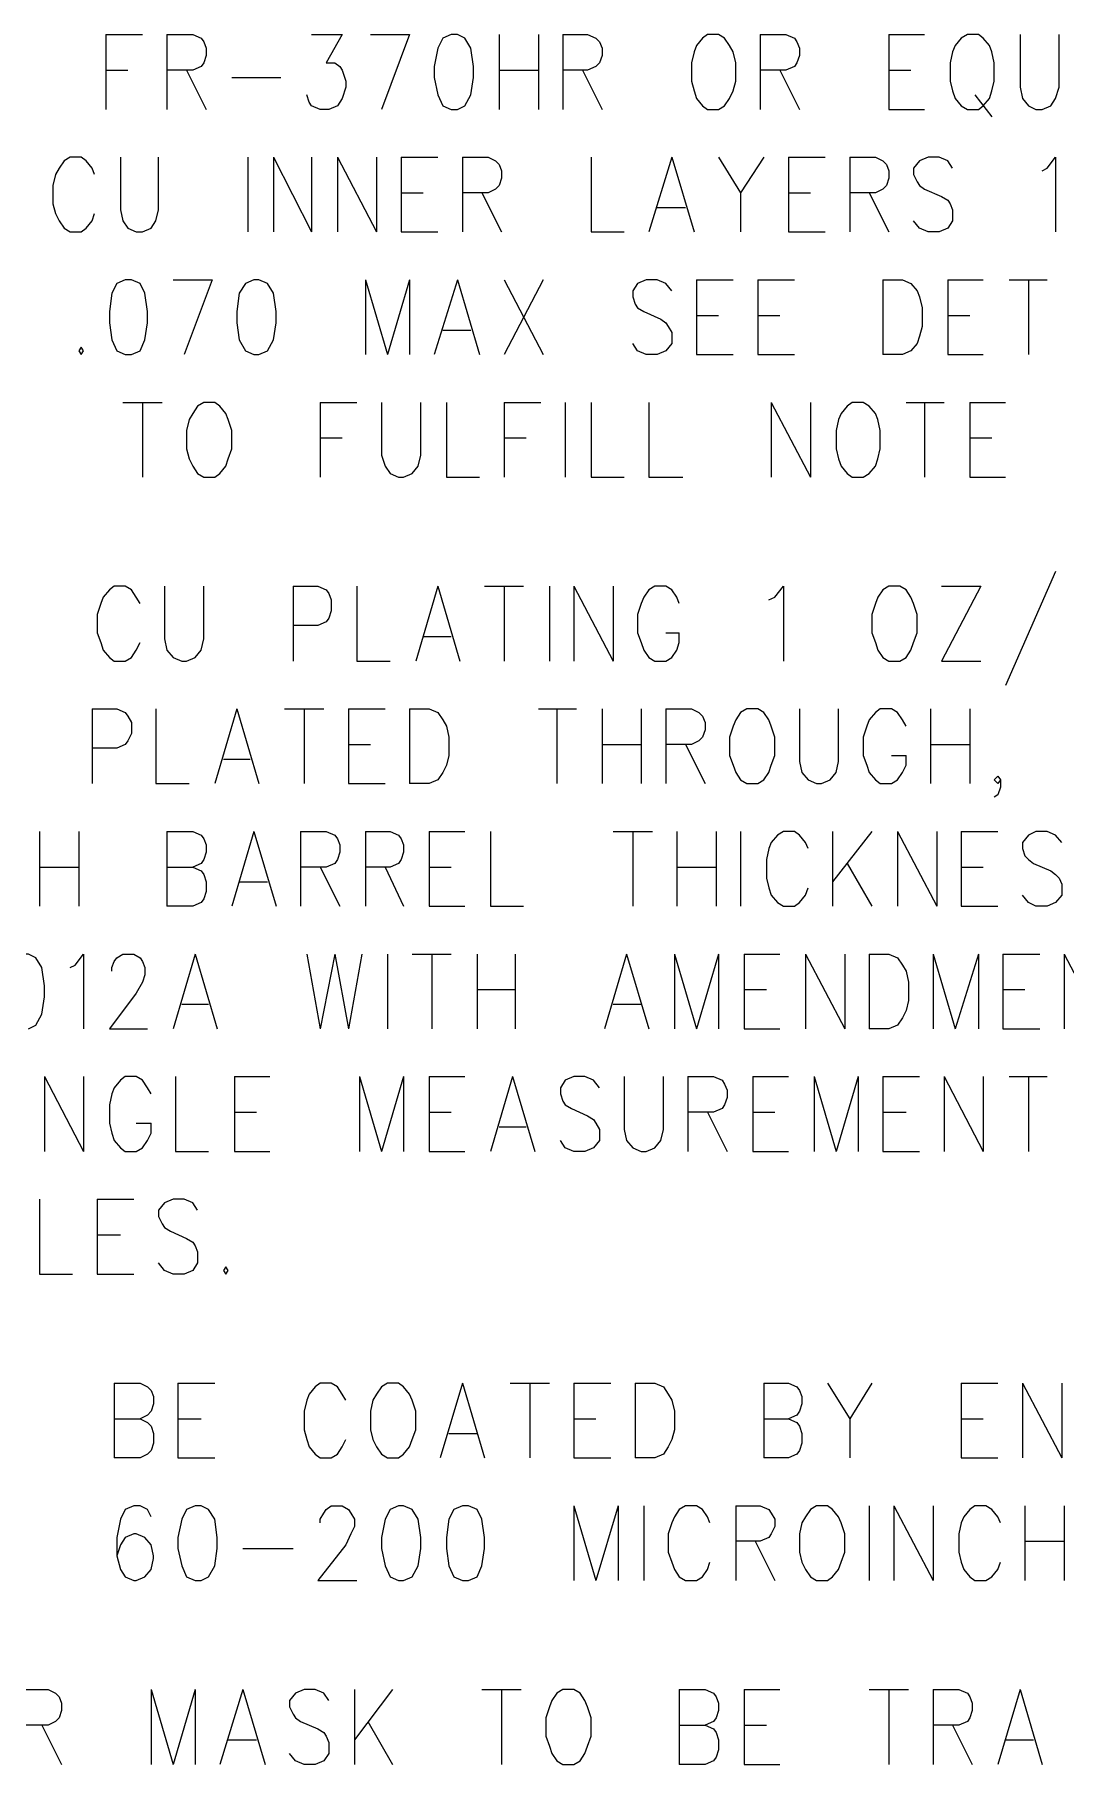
# Model space of a CAD drawing. Extents: x 11.9 to 28.1, y 10.8 to 21.2.
# Drawn here: x 25.32 to 26.161, y 18.189 to 19.6 of the extents above; entities that cross this region are included whole.
import ezdxf

# ---------------------------------------------------------------- set-up
doc = ezdxf.new("R2010")
doc.units = 0
doc.header["$MEASUREMENT"] = 0
doc.layers.add('LAYNR1', color=2, linetype='Continuous')

msp = doc.modelspace()

# ---------------------------------------------------------------- linework, layer by layer
at = {"layer": 'LAYNR1', "color": 7}
for points in [[(25.378, 19.6), (25.378, 19.539)], [(25.378, 19.6), (25.408, 19.6)], [(25.428, 19.6), (25.428, 19.539)], [(25.428, 19.6), (25.449, 19.6), (25.456, 19.597), (25.458, 19.594), (25.46, 19.589), (25.46, 19.583), (25.458, 19.577), (25.456, 19.574), (25.449, 19.571), (25.428, 19.571)], [(25.546, 19.6), (25.571, 19.6), (25.558, 19.577), (25.565, 19.577), (25.569, 19.574), (25.571, 19.571), (25.574, 19.562)], [(25.594, 19.6), (25.626, 19.6)], [(25.626, 19.6), (25.603, 19.539)], [(25.66, 19.6), (25.653, 19.597), (25.649, 19.589), (25.646, 19.574), (25.646, 19.565), (25.649, 19.551), (25.653, 19.542), (25.66, 19.539)], [(25.665, 19.539), (25.671, 19.542), (25.676, 19.551), (25.678, 19.565), (25.678, 19.574), (25.676, 19.589), (25.671, 19.597), (25.665, 19.6), (25.66, 19.6)], [(25.699, 19.6), (25.699, 19.539)], [(25.731, 19.6), (25.731, 19.539)], [(25.751, 19.6), (25.751, 19.539)], [(25.751, 19.6), (25.771, 19.6), (25.778, 19.597), (25.781, 19.594), (25.783, 19.589), (25.783, 19.583), (25.781, 19.577), (25.778, 19.574), (25.771, 19.571), (25.751, 19.571)], [(25.869, 19.6), (25.865, 19.597), (25.86, 19.591), (25.858, 19.586)], [(25.89, 19.586), (25.887, 19.591), (25.883, 19.597), (25.878, 19.6), (25.869, 19.6)], [(25.912, 19.6), (25.912, 19.539)], [(25.912, 19.6), (25.933, 19.6), (25.94, 19.597), (25.942, 19.594), (25.944, 19.589), (25.944, 19.583), (25.942, 19.577), (25.94, 19.574), (25.933, 19.571), (25.912, 19.571)], [(26.017, 19.6), (26.017, 19.539)], [(26.017, 19.6), (26.046, 19.6)], [(26.081, 19.6), (26.076, 19.597), (26.071, 19.591), (26.069, 19.586)], [(26.101, 19.586), (26.099, 19.591), (26.094, 19.597), (26.09, 19.6), (26.081, 19.6)], [(26.124, 19.6), (26.124, 19.557), (26.126, 19.548), (26.131, 19.542), (26.137, 19.539)], [(26.142, 19.539), (26.149, 19.542), (26.153, 19.548), (26.156, 19.557), (26.156, 19.6)], [(25.858, 19.586), (25.856, 19.577), (25.856, 19.562)], [(25.892, 19.562), (25.892, 19.577), (25.89, 19.586)], [(26.069, 19.586), (26.067, 19.577), (26.067, 19.562)], [(26.103, 19.562), (26.103, 19.577), (26.101, 19.586)], [(25.378, 19.571), (25.396, 19.571)], [(25.444, 19.571), (25.46, 19.539)], [(25.699, 19.571), (25.731, 19.571)], [(25.767, 19.571), (25.783, 19.539)], [(25.928, 19.571), (25.944, 19.539)], [(26.017, 19.571), (26.035, 19.571)], [(25.481, 19.565), (25.521, 19.565)], [(25.574, 19.562), (25.574, 19.557), (25.571, 19.548), (25.567, 19.542), (25.56, 19.539)], [(25.856, 19.562), (25.858, 19.554), (25.86, 19.548), (25.865, 19.542), (25.869, 19.539)], [(25.878, 19.539), (25.883, 19.542), (25.887, 19.548), (25.89, 19.554), (25.892, 19.562)], [(26.067, 19.562), (26.069, 19.554), (26.071, 19.548), (26.076, 19.542), (26.081, 19.539)], [(26.09, 19.539), (26.094, 19.542), (26.099, 19.548), (26.101, 19.554), (26.103, 19.562)], [(25.553, 19.539), (25.546, 19.542), (25.544, 19.545), (25.542, 19.551)], [(26.087, 19.551), (26.101, 19.533)], [(25.56, 19.539), (25.553, 19.539)], [(25.66, 19.539), (25.665, 19.539)], [(25.869, 19.539), (25.878, 19.539)], [(26.017, 19.539), (26.046, 19.539)], [(26.081, 19.539), (26.09, 19.539)], [(26.137, 19.539), (26.142, 19.539)], [(25.337, 19.486), (25.335, 19.477), (25.335, 19.462)], [(25.369, 19.486), (25.367, 19.491), (25.362, 19.497), (25.358, 19.5), (25.349, 19.5), (25.344, 19.497), (25.34, 19.491), (25.337, 19.486)], [(25.39, 19.5), (25.39, 19.457), (25.392, 19.448), (25.396, 19.442), (25.403, 19.439)], [(25.408, 19.439), (25.415, 19.442), (25.419, 19.448), (25.421, 19.457), (25.421, 19.5)], [(25.494, 19.5), (25.494, 19.439)], [(25.515, 19.5), (25.515, 19.439)], [(25.515, 19.5), (25.546, 19.439)], [(25.546, 19.5), (25.546, 19.439)], [(25.567, 19.5), (25.567, 19.439)], [(25.567, 19.5), (25.599, 19.439)], [(25.599, 19.5), (25.599, 19.439)], [(25.619, 19.5), (25.619, 19.439)], [(25.619, 19.5), (25.649, 19.5)], [(25.669, 19.5), (25.669, 19.439)], [(25.669, 19.5), (25.69, 19.5), (25.696, 19.497), (25.699, 19.494), (25.701, 19.489), (25.701, 19.483), (25.699, 19.477), (25.696, 19.474), (25.69, 19.471), (25.669, 19.471)], [(25.774, 19.5), (25.774, 19.439)], [(25.84, 19.5), (25.821, 19.439)], [(25.84, 19.5), (25.858, 19.439)], [(25.878, 19.5), (25.896, 19.471), (25.896, 19.439)], [(25.915, 19.5), (25.896, 19.471)], [(25.935, 19.5), (25.935, 19.439)], [(25.935, 19.5), (25.965, 19.5)], [(25.985, 19.5), (25.985, 19.439)], [(25.985, 19.5), (26.006, 19.5), (26.012, 19.497), (26.015, 19.494), (26.017, 19.489), (26.017, 19.483), (26.015, 19.477), (26.012, 19.474), (26.006, 19.471), (25.985, 19.471)], [(26.069, 19.491), (26.065, 19.497), (26.058, 19.5), (26.049, 19.5), (26.042, 19.497), (26.037, 19.491), (26.037, 19.486)], [(26.037, 19.486), (26.04, 19.48), (26.042, 19.477), (26.046, 19.474), (26.06, 19.468), (26.065, 19.465), (26.067, 19.462)], [(26.142, 19.489), (26.146, 19.491), (26.153, 19.5), (26.153, 19.439)], [(25.335, 19.462), (25.337, 19.454), (25.34, 19.448), (25.344, 19.442), (25.349, 19.439)], [(25.619, 19.471), (25.637, 19.471)], [(25.685, 19.471), (25.701, 19.439)], [(25.828, 19.459), (25.851, 19.459)], [(25.935, 19.471), (25.953, 19.471)], [(26.001, 19.471), (26.017, 19.439)], [(26.067, 19.462), (26.069, 19.457), (26.069, 19.448), (26.065, 19.442), (26.058, 19.439)], [(25.358, 19.439), (25.362, 19.442), (25.367, 19.448), (25.369, 19.454)], [(26.049, 19.439), (26.042, 19.442), (26.037, 19.448)], [(25.349, 19.439), (25.358, 19.439)], [(25.403, 19.439), (25.408, 19.439)], [(25.619, 19.439), (25.649, 19.439)], [(25.774, 19.439), (25.801, 19.439)], [(25.935, 19.439), (25.965, 19.439)], [(26.058, 19.439), (26.049, 19.439)], [(25.394, 19.4), (25.387, 19.397), (25.383, 19.389), (25.381, 19.374), (25.381, 19.365), (25.383, 19.351), (25.387, 19.342), (25.394, 19.339)], [(25.399, 19.339), (25.406, 19.342), (25.41, 19.351), (25.412, 19.365), (25.412, 19.374), (25.41, 19.389), (25.406, 19.397), (25.399, 19.4), (25.394, 19.4)], [(25.433, 19.4), (25.465, 19.4)], [(25.465, 19.4), (25.442, 19.339)], [(25.499, 19.4), (25.492, 19.397), (25.487, 19.389), (25.485, 19.374), (25.485, 19.365), (25.487, 19.351), (25.492, 19.342), (25.499, 19.339)], [(25.503, 19.339), (25.51, 19.342), (25.515, 19.351), (25.517, 19.365), (25.517, 19.374), (25.515, 19.389), (25.51, 19.397), (25.503, 19.4), (25.499, 19.4)], [(25.59, 19.4), (25.59, 19.339)], [(25.59, 19.4), (25.608, 19.339)], [(25.626, 19.4), (25.608, 19.339)], [(25.626, 19.4), (25.626, 19.339)], [(25.665, 19.4), (25.646, 19.339)], [(25.665, 19.4), (25.683, 19.339)], [(25.703, 19.4), (25.735, 19.339)], [(25.735, 19.4), (25.703, 19.339)], [(25.84, 19.391), (25.835, 19.397), (25.828, 19.4), (25.819, 19.4), (25.812, 19.397), (25.808, 19.391), (25.808, 19.386)], [(25.86, 19.4), (25.86, 19.339)], [(25.86, 19.4), (25.89, 19.4)], [(25.91, 19.4), (25.91, 19.339)], [(25.91, 19.4), (25.94, 19.4)], [(26.012, 19.4), (26.012, 19.339)], [(26.012, 19.4), (26.028, 19.4), (26.035, 19.397), (26.04, 19.391), (26.042, 19.386)], [(26.065, 19.4), (26.065, 19.339)], [(26.065, 19.4), (26.094, 19.4)], [(26.115, 19.4), (26.146, 19.4)], [(26.131, 19.4), (26.131, 19.339)], [(25.808, 19.386), (25.81, 19.38), (25.812, 19.377), (25.817, 19.374), (25.831, 19.368), (25.835, 19.365), (25.837, 19.362)], [(26.042, 19.386), (26.044, 19.377), (26.044, 19.362)], [(25.653, 19.359), (25.676, 19.359)], [(25.837, 19.362), (25.84, 19.357), (25.84, 19.348), (25.835, 19.342), (25.828, 19.339)], [(25.86, 19.371), (25.878, 19.371)], [(25.91, 19.371), (25.928, 19.371)], [(26.044, 19.362), (26.042, 19.354), (26.04, 19.348), (26.035, 19.342), (26.028, 19.339)], [(26.065, 19.371), (26.083, 19.371)], [(25.358, 19.345), (25.356, 19.342), (25.358, 19.339)], [(25.358, 19.339), (25.36, 19.342), (25.358, 19.345)], [(25.819, 19.339), (25.812, 19.342), (25.808, 19.348)], [(25.394, 19.339), (25.399, 19.339)], [(25.499, 19.339), (25.503, 19.339)], [(25.828, 19.339), (25.819, 19.339)], [(25.86, 19.339), (25.89, 19.339)], [(25.91, 19.339), (25.94, 19.339)], [(26.028, 19.339), (26.012, 19.339)], [(26.065, 19.339), (26.094, 19.339)], [(25.392, 19.3), (25.424, 19.3)], [(25.408, 19.3), (25.408, 19.239)], [(25.458, 19.3), (25.453, 19.297), (25.449, 19.291), (25.446, 19.286)], [(25.478, 19.286), (25.476, 19.291), (25.471, 19.297), (25.467, 19.3), (25.458, 19.3)], [(25.553, 19.3), (25.553, 19.239)], [(25.553, 19.3), (25.583, 19.3)], [(25.603, 19.3), (25.603, 19.257), (25.606, 19.248), (25.61, 19.242), (25.617, 19.239)], [(25.621, 19.239), (25.628, 19.242), (25.633, 19.248), (25.635, 19.257), (25.635, 19.3)], [(25.656, 19.3), (25.656, 19.239)], [(25.703, 19.3), (25.703, 19.239)], [(25.703, 19.3), (25.733, 19.3)], [(25.753, 19.3), (25.753, 19.239)], [(25.774, 19.3), (25.774, 19.239)], [(25.821, 19.3), (25.821, 19.239)], [(25.921, 19.3), (25.921, 19.239)], [(25.921, 19.3), (25.953, 19.239)], [(25.953, 19.3), (25.953, 19.239)], [(25.987, 19.3), (25.983, 19.297), (25.978, 19.291), (25.976, 19.286)], [(26.008, 19.286), (26.006, 19.291), (26.001, 19.297), (25.996, 19.3), (25.987, 19.3)], [(26.031, 19.3), (26.062, 19.3)], [(26.046, 19.3), (26.046, 19.239)], [(26.083, 19.3), (26.083, 19.239)], [(26.083, 19.3), (26.112, 19.3)], [(25.446, 19.286), (25.444, 19.277), (25.444, 19.262)], [(25.481, 19.262), (25.481, 19.277), (25.478, 19.286)], [(25.976, 19.286), (25.974, 19.277), (25.974, 19.262)], [(26.01, 19.262), (26.01, 19.277), (26.008, 19.286)], [(25.444, 19.262), (25.446, 19.254), (25.449, 19.248), (25.453, 19.242), (25.458, 19.239)], [(25.467, 19.239), (25.471, 19.242), (25.476, 19.248), (25.478, 19.254), (25.481, 19.262)], [(25.553, 19.271), (25.571, 19.271)], [(25.703, 19.271), (25.721, 19.271)], [(25.974, 19.262), (25.976, 19.254), (25.978, 19.248), (25.983, 19.242), (25.987, 19.239)], [(25.996, 19.239), (26.001, 19.242), (26.006, 19.248), (26.008, 19.254), (26.01, 19.262)], [(26.083, 19.271), (26.101, 19.271)], [(25.458, 19.239), (25.467, 19.239)], [(25.617, 19.239), (25.621, 19.239)], [(25.656, 19.239), (25.683, 19.239)], [(25.774, 19.239), (25.801, 19.239)], [(25.821, 19.239), (25.849, 19.239)], [(25.987, 19.239), (25.996, 19.239)], [(26.083, 19.239), (26.112, 19.239)], [(26.153, 19.162), (26.112, 19.069)], [(25.406, 19.136), (25.403, 19.141), (25.399, 19.147), (25.394, 19.15), (25.385, 19.15), (25.381, 19.147), (25.376, 19.141), (25.374, 19.136)], [(25.426, 19.15), (25.426, 19.107), (25.428, 19.098), (25.433, 19.092), (25.44, 19.089)], [(25.444, 19.089), (25.451, 19.092), (25.456, 19.098), (25.458, 19.107), (25.458, 19.15)], [(25.531, 19.15), (25.531, 19.089)], [(25.531, 19.15), (25.551, 19.15), (25.558, 19.147), (25.56, 19.144), (25.562, 19.139), (25.562, 19.13), (25.56, 19.124), (25.558, 19.121), (25.551, 19.118), (25.531, 19.118)], [(25.583, 19.15), (25.583, 19.089)], [(25.649, 19.15), (25.631, 19.089)], [(25.649, 19.15), (25.667, 19.089)], [(25.687, 19.15), (25.719, 19.15)], [(25.703, 19.15), (25.703, 19.089)], [(25.74, 19.15), (25.74, 19.089)], [(25.76, 19.15), (25.76, 19.089)], [(25.76, 19.15), (25.792, 19.089)], [(25.792, 19.15), (25.792, 19.089)], [(25.846, 19.136), (25.844, 19.141), (25.84, 19.147), (25.835, 19.15), (25.826, 19.15), (25.821, 19.147), (25.817, 19.141), (25.815, 19.136)], [(25.919, 19.139), (25.924, 19.141), (25.931, 19.15), (25.931, 19.089)], [(26.017, 19.15), (26.012, 19.147), (26.008, 19.141), (26.006, 19.136)], [(26.037, 19.136), (26.035, 19.141), (26.031, 19.147), (26.026, 19.15), (26.017, 19.15)], [(26.092, 19.15), (26.06, 19.089)], [(26.06, 19.15), (26.092, 19.15)], [(25.374, 19.136), (25.371, 19.127), (25.371, 19.112)], [(25.815, 19.136), (25.812, 19.127), (25.812, 19.112)], [(26.006, 19.136), (26.003, 19.127), (26.003, 19.112)], [(26.04, 19.112), (26.04, 19.127), (26.037, 19.136)], [(25.371, 19.112), (25.374, 19.104), (25.376, 19.098), (25.381, 19.092), (25.385, 19.089)], [(25.637, 19.109), (25.66, 19.109)], [(25.812, 19.112), (25.815, 19.104), (25.817, 19.098), (25.821, 19.092), (25.826, 19.089)], [(25.835, 19.089), (25.84, 19.092), (25.844, 19.098), (25.846, 19.104), (25.846, 19.112)], [(25.835, 19.112), (25.846, 19.112)], [(26.003, 19.112), (26.006, 19.104), (26.008, 19.098), (26.012, 19.092), (26.017, 19.089)], [(26.026, 19.089), (26.031, 19.092), (26.035, 19.098), (26.037, 19.104), (26.04, 19.112)], [(25.394, 19.089), (25.399, 19.092), (25.403, 19.098), (25.406, 19.104)], [(25.385, 19.089), (25.394, 19.089)], [(25.44, 19.089), (25.444, 19.089)], [(25.583, 19.089), (25.61, 19.089)], [(25.826, 19.089), (25.835, 19.089)], [(26.017, 19.089), (26.026, 19.089)], [(26.06, 19.089), (26.092, 19.089)], [(25.367, 19.05), (25.367, 18.989)], [(25.367, 19.05), (25.387, 19.05), (25.394, 19.047), (25.396, 19.044), (25.399, 19.039), (25.399, 19.03), (25.396, 19.024), (25.394, 19.021), (25.387, 19.018), (25.367, 19.018)], [(25.419, 19.05), (25.419, 18.989)], [(25.485, 19.05), (25.467, 18.989)], [(25.485, 19.05), (25.503, 18.989)], [(25.524, 19.05), (25.556, 19.05)], [(25.54, 19.05), (25.54, 18.989)], [(25.576, 19.05), (25.576, 18.989)], [(25.576, 19.05), (25.606, 19.05)], [(25.626, 19.05), (25.626, 18.989)], [(25.626, 19.05), (25.642, 19.05), (25.649, 19.047), (25.653, 19.041), (25.656, 19.036)], [(25.731, 19.05), (25.762, 19.05)], [(25.746, 19.05), (25.746, 18.989)], [(25.783, 19.05), (25.783, 18.989)], [(25.815, 19.05), (25.815, 18.989)], [(25.835, 19.05), (25.835, 18.989)], [(25.835, 19.05), (25.856, 19.05), (25.862, 19.047), (25.865, 19.044), (25.867, 19.039), (25.867, 19.033), (25.865, 19.027), (25.862, 19.024), (25.856, 19.021), (25.835, 19.021)], [(25.901, 19.05), (25.896, 19.047), (25.892, 19.041), (25.89, 19.036)], [(25.921, 19.036), (25.919, 19.041), (25.915, 19.047), (25.91, 19.05), (25.901, 19.05)], [(25.944, 19.05), (25.944, 19.007), (25.946, 18.998), (25.951, 18.992), (25.958, 18.989)], [(25.962, 18.989), (25.969, 18.992), (25.974, 18.998), (25.976, 19.007), (25.976, 19.05)], [(26.031, 19.036), (26.028, 19.041), (26.024, 19.047), (26.019, 19.05), (26.01, 19.05), (26.006, 19.047), (26.001, 19.041), (25.999, 19.036)], [(26.051, 19.05), (26.051, 18.989)], [(26.083, 19.05), (26.083, 18.989)], [(25.656, 19.036), (25.658, 19.027), (25.658, 19.012)], [(25.89, 19.036), (25.887, 19.027), (25.887, 19.012)], [(25.924, 19.012), (25.924, 19.027), (25.921, 19.036)], [(25.999, 19.036), (25.996, 19.027), (25.996, 19.012)], [(25.576, 19.021), (25.594, 19.021)], [(25.783, 19.021), (25.815, 19.021)], [(25.851, 19.021), (25.867, 18.989)], [(26.051, 19.021), (26.083, 19.021)], [(25.474, 19.009), (25.496, 19.009)], [(25.658, 19.012), (25.656, 19.004), (25.653, 18.998), (25.649, 18.992), (25.642, 18.989)], [(25.887, 19.012), (25.89, 19.004), (25.892, 18.998), (25.896, 18.992), (25.901, 18.989)], [(25.91, 18.989), (25.915, 18.992), (25.919, 18.998), (25.921, 19.004), (25.924, 19.012)], [(25.996, 19.012), (25.999, 19.004), (26.001, 18.998), (26.006, 18.992), (26.01, 18.989)], [(26.019, 18.989), (26.024, 18.992), (26.028, 18.998), (26.031, 19.004), (26.031, 19.012)], [(26.019, 19.012), (26.031, 19.012)], [(26.106, 18.989), (26.103, 18.992), (26.106, 18.995), (26.108, 18.992), (26.108, 18.986), (26.106, 18.98), (26.103, 18.978)], [(25.419, 18.989), (25.446, 18.989)], [(25.576, 18.989), (25.606, 18.989)], [(25.642, 18.989), (25.626, 18.989)], [(25.901, 18.989), (25.91, 18.989)], [(25.958, 18.989), (25.962, 18.989)], [(26.01, 18.989), (26.019, 18.989)], [(26.108, 18.992), (26.106, 18.989)], [(25.324, 18.95), (25.324, 18.889)], [(25.356, 18.95), (25.356, 18.889)], [(25.428, 18.95), (25.428, 18.889)], [(25.428, 18.95), (25.449, 18.95), (25.456, 18.947), (25.458, 18.944), (25.46, 18.939), (25.46, 18.933), (25.458, 18.927), (25.456, 18.924), (25.449, 18.921)], [(25.499, 18.95), (25.481, 18.889)], [(25.499, 18.95), (25.517, 18.889)], [(25.537, 18.95), (25.537, 18.889)], [(25.537, 18.95), (25.558, 18.95), (25.565, 18.947), (25.567, 18.944), (25.569, 18.939), (25.569, 18.933), (25.567, 18.927), (25.565, 18.924), (25.558, 18.921), (25.537, 18.921)], [(25.59, 18.95), (25.59, 18.889)], [(25.59, 18.95), (25.61, 18.95), (25.617, 18.947), (25.619, 18.944), (25.621, 18.939), (25.621, 18.933), (25.619, 18.927), (25.617, 18.924), (25.61, 18.921), (25.59, 18.921)], [(25.642, 18.95), (25.642, 18.889)], [(25.642, 18.95), (25.671, 18.95)], [(25.692, 18.95), (25.692, 18.889)], [(25.792, 18.95), (25.824, 18.95)], [(25.808, 18.95), (25.808, 18.889)], [(25.844, 18.95), (25.844, 18.889)], [(25.876, 18.95), (25.876, 18.889)], [(25.896, 18.95), (25.896, 18.889)], [(25.951, 18.936), (25.949, 18.941), (25.944, 18.947), (25.94, 18.95), (25.931, 18.95), (25.926, 18.947), (25.921, 18.941), (25.919, 18.936)], [(25.971, 18.95), (25.971, 18.889)], [(26.003, 18.95), (25.971, 18.909)], [(26.024, 18.95), (26.024, 18.889)], [(26.024, 18.95), (26.056, 18.889)], [(26.056, 18.95), (26.056, 18.889)], [(26.076, 18.95), (26.076, 18.889)], [(26.076, 18.95), (26.106, 18.95)], [(26.158, 18.941), (26.153, 18.947), (26.146, 18.95), (26.137, 18.95), (26.131, 18.947), (26.126, 18.941), (26.126, 18.936)], [(25.919, 18.936), (25.917, 18.927), (25.917, 18.912)], [(26.126, 18.936), (26.128, 18.93), (26.131, 18.927), (26.135, 18.924), (26.149, 18.918), (26.153, 18.915), (26.156, 18.912)], [(25.983, 18.924), (26.003, 18.889)], [(25.324, 18.921), (25.356, 18.921)], [(25.428, 18.921), (25.449, 18.921), (25.456, 18.918), (25.458, 18.915), (25.46, 18.909), (25.46, 18.901), (25.458, 18.895), (25.456, 18.892), (25.449, 18.889)], [(25.487, 18.909), (25.51, 18.909)], [(25.553, 18.921), (25.569, 18.889)], [(25.606, 18.921), (25.621, 18.889)], [(25.642, 18.921), (25.66, 18.921)], [(25.844, 18.921), (25.876, 18.921)], [(25.917, 18.912), (25.919, 18.904), (25.921, 18.898), (25.926, 18.892), (25.931, 18.889)], [(26.076, 18.921), (26.094, 18.921)], [(26.156, 18.912), (26.158, 18.907), (26.158, 18.898), (26.153, 18.892), (26.146, 18.889)], [(25.94, 18.889), (25.944, 18.892), (25.949, 18.898), (25.951, 18.904)], [(26.137, 18.889), (26.131, 18.892), (26.126, 18.898)], [(25.449, 18.889), (25.428, 18.889)], [(25.642, 18.889), (25.671, 18.889)], [(25.692, 18.889), (25.719, 18.889)], [(25.931, 18.889), (25.94, 18.889)], [(26.076, 18.889), (26.106, 18.889)], [(26.146, 18.889), (26.137, 18.889)], [(25.315, 18.789), (25.321, 18.792), (25.326, 18.801), (25.328, 18.815), (25.328, 18.824), (25.326, 18.839), (25.321, 18.847), (25.315, 18.85), (25.31, 18.85)], [(25.349, 18.839), (25.353, 18.841), (25.36, 18.85), (25.36, 18.789)], [(25.383, 18.836), (25.383, 18.839), (25.385, 18.844), (25.387, 18.847), (25.392, 18.85), (25.401, 18.85), (25.406, 18.847), (25.408, 18.844), (25.41, 18.839), (25.41, 18.833), (25.408, 18.827), (25.403, 18.818), (25.381, 18.789)], [(25.451, 18.85), (25.433, 18.789)], [(25.451, 18.85), (25.469, 18.789)], [(25.542, 18.85), (25.553, 18.789)], [(25.565, 18.85), (25.553, 18.789)], [(25.565, 18.85), (25.576, 18.789)], [(25.587, 18.85), (25.576, 18.789)], [(25.608, 18.85), (25.608, 18.789)], [(25.628, 18.85), (25.66, 18.85)], [(25.644, 18.85), (25.644, 18.789)], [(25.681, 18.85), (25.681, 18.789)], [(25.712, 18.85), (25.712, 18.789)], [(25.803, 18.85), (25.785, 18.789)], [(25.803, 18.85), (25.821, 18.789)], [(25.842, 18.85), (25.842, 18.789)], [(25.842, 18.85), (25.86, 18.789)], [(25.878, 18.85), (25.86, 18.789)], [(25.878, 18.85), (25.878, 18.789)], [(25.899, 18.85), (25.899, 18.789)], [(25.899, 18.85), (25.928, 18.85)], [(25.949, 18.85), (25.949, 18.789)], [(25.949, 18.85), (25.981, 18.789)], [(25.981, 18.85), (25.981, 18.789)], [(26.001, 18.85), (26.001, 18.789)], [(26.001, 18.85), (26.017, 18.85), (26.024, 18.847), (26.028, 18.841), (26.031, 18.836)], [(26.053, 18.85), (26.053, 18.789)], [(26.053, 18.85), (26.071, 18.789)], [(26.09, 18.85), (26.071, 18.789)], [(26.09, 18.85), (26.09, 18.789)], [(26.11, 18.85), (26.11, 18.789)], [(26.11, 18.85), (26.14, 18.85)], [(26.16, 18.85), (26.16, 18.789)], [(26.16, 18.85), (26.192, 18.789)], [(26.031, 18.836), (26.033, 18.827), (26.033, 18.812)], [(25.44, 18.809), (25.462, 18.809)], [(25.681, 18.821), (25.712, 18.821)], [(25.792, 18.809), (25.815, 18.809)], [(25.899, 18.821), (25.917, 18.821)], [(26.033, 18.812), (26.031, 18.804), (26.028, 18.798), (26.024, 18.792), (26.017, 18.789)], [(26.11, 18.821), (26.128, 18.821)], [(25.381, 18.789), (25.412, 18.789)], [(25.899, 18.789), (25.928, 18.789)], [(26.017, 18.789), (26.001, 18.789)], [(26.11, 18.789), (26.14, 18.789)], [(25.328, 18.75), (25.328, 18.689)], [(25.328, 18.75), (25.36, 18.689)], [(25.36, 18.75), (25.36, 18.689)], [(25.415, 18.736), (25.412, 18.741), (25.408, 18.747), (25.403, 18.75), (25.394, 18.75), (25.39, 18.747), (25.385, 18.741), (25.383, 18.736)], [(25.435, 18.75), (25.435, 18.689)], [(25.483, 18.75), (25.483, 18.689)], [(25.483, 18.75), (25.512, 18.75)], [(25.585, 18.75), (25.585, 18.689)], [(25.585, 18.75), (25.603, 18.689)], [(25.621, 18.75), (25.603, 18.689)], [(25.621, 18.75), (25.621, 18.689)], [(25.642, 18.75), (25.642, 18.689)], [(25.642, 18.75), (25.671, 18.75)], [(25.71, 18.75), (25.692, 18.689)], [(25.71, 18.75), (25.728, 18.689)], [(25.781, 18.741), (25.776, 18.747), (25.769, 18.75), (25.76, 18.75), (25.753, 18.747), (25.749, 18.741), (25.749, 18.736)], [(25.801, 18.75), (25.801, 18.707), (25.803, 18.698), (25.808, 18.692), (25.815, 18.689)], [(25.819, 18.689), (25.826, 18.692), (25.831, 18.698), (25.833, 18.707), (25.833, 18.75)], [(25.853, 18.75), (25.853, 18.689)], [(25.853, 18.75), (25.874, 18.75), (25.881, 18.747), (25.883, 18.744), (25.885, 18.739), (25.885, 18.733), (25.883, 18.727), (25.881, 18.724), (25.874, 18.721), (25.853, 18.721)], [(25.906, 18.75), (25.906, 18.689)], [(25.906, 18.75), (25.935, 18.75)], [(25.956, 18.75), (25.956, 18.689)], [(25.956, 18.75), (25.974, 18.689)], [(25.992, 18.75), (25.974, 18.689)], [(25.992, 18.75), (25.992, 18.689)], [(26.012, 18.75), (26.012, 18.689)], [(26.012, 18.75), (26.042, 18.75)], [(26.062, 18.75), (26.062, 18.689)], [(26.062, 18.75), (26.094, 18.689)], [(26.094, 18.75), (26.094, 18.689)], [(26.115, 18.75), (26.146, 18.75)], [(26.131, 18.75), (26.131, 18.689)], [(25.383, 18.736), (25.381, 18.727), (25.381, 18.712)], [(25.749, 18.736), (25.751, 18.73), (25.753, 18.727), (25.758, 18.724), (25.771, 18.718), (25.776, 18.715), (25.778, 18.712)], [(25.381, 18.712), (25.383, 18.704), (25.385, 18.698), (25.39, 18.692), (25.394, 18.689)], [(25.403, 18.689), (25.408, 18.692), (25.412, 18.698), (25.415, 18.704), (25.415, 18.712)], [(25.403, 18.712), (25.415, 18.712)], [(25.483, 18.721), (25.501, 18.721)], [(25.642, 18.721), (25.66, 18.721)], [(25.778, 18.712), (25.781, 18.707), (25.781, 18.698), (25.776, 18.692), (25.769, 18.689)], [(25.869, 18.721), (25.885, 18.689)], [(25.906, 18.721), (25.924, 18.721)], [(26.012, 18.721), (26.031, 18.721)], [(25.699, 18.709), (25.721, 18.709)], [(25.76, 18.689), (25.753, 18.692), (25.749, 18.698)], [(25.394, 18.689), (25.403, 18.689)], [(25.435, 18.689), (25.462, 18.689)], [(25.483, 18.689), (25.512, 18.689)], [(25.642, 18.689), (25.671, 18.689)], [(25.769, 18.689), (25.76, 18.689)], [(25.815, 18.689), (25.819, 18.689)], [(25.906, 18.689), (25.935, 18.689)], [(26.012, 18.689), (26.042, 18.689)], [(25.324, 18.65), (25.324, 18.589)], [(25.371, 18.65), (25.371, 18.589)], [(25.371, 18.65), (25.401, 18.65)], [(25.453, 18.641), (25.449, 18.647), (25.442, 18.65), (25.433, 18.65), (25.426, 18.647), (25.421, 18.641), (25.421, 18.636)], [(25.421, 18.636), (25.424, 18.63), (25.426, 18.627), (25.431, 18.624), (25.444, 18.618), (25.449, 18.615), (25.451, 18.612)], [(25.371, 18.621), (25.39, 18.621)], [(25.451, 18.612), (25.453, 18.607), (25.453, 18.598), (25.449, 18.592), (25.442, 18.589)], [(25.433, 18.589), (25.426, 18.592), (25.421, 18.598)], [(25.324, 18.589), (25.351, 18.589)], [(25.371, 18.589), (25.401, 18.589)], [(25.442, 18.589), (25.433, 18.589)], [(25.476, 18.595), (25.474, 18.592), (25.476, 18.589)], [(25.476, 18.589), (25.478, 18.592), (25.476, 18.595)], [(25.385, 18.5), (25.385, 18.439)], [(25.385, 18.5), (25.406, 18.5), (25.412, 18.497), (25.415, 18.494), (25.417, 18.489), (25.417, 18.483), (25.415, 18.477), (25.412, 18.474), (25.406, 18.471)], [(25.437, 18.5), (25.437, 18.439)], [(25.437, 18.5), (25.467, 18.5)], [(25.574, 18.486), (25.571, 18.491), (25.567, 18.497), (25.562, 18.5), (25.553, 18.5), (25.549, 18.497), (25.544, 18.491), (25.542, 18.486)], [(25.608, 18.5), (25.603, 18.497), (25.599, 18.491), (25.596, 18.486)], [(25.628, 18.486), (25.626, 18.491), (25.621, 18.497), (25.617, 18.5), (25.608, 18.5)], [(25.669, 18.5), (25.651, 18.439)], [(25.669, 18.5), (25.687, 18.439)], [(25.708, 18.5), (25.74, 18.5)], [(25.724, 18.5), (25.724, 18.439)], [(25.76, 18.5), (25.76, 18.439)], [(25.76, 18.5), (25.79, 18.5)], [(25.81, 18.5), (25.81, 18.439)], [(25.81, 18.5), (25.826, 18.5), (25.833, 18.497), (25.837, 18.491), (25.84, 18.486)], [(25.915, 18.5), (25.915, 18.439)], [(25.915, 18.5), (25.935, 18.5), (25.942, 18.497), (25.944, 18.494), (25.946, 18.489), (25.946, 18.483), (25.944, 18.477), (25.942, 18.474), (25.935, 18.471)], [(25.967, 18.5), (25.985, 18.471), (25.985, 18.439)], [(26.003, 18.5), (25.985, 18.471)], [(26.076, 18.5), (26.076, 18.439)], [(26.076, 18.5), (26.106, 18.5)], [(26.126, 18.5), (26.126, 18.439)], [(26.126, 18.5), (26.158, 18.439)], [(26.158, 18.5), (26.158, 18.439)], [(25.542, 18.486), (25.54, 18.477), (25.54, 18.462)], [(25.596, 18.486), (25.594, 18.477), (25.594, 18.462)], [(25.631, 18.462), (25.631, 18.477), (25.628, 18.486)], [(25.84, 18.486), (25.842, 18.477), (25.842, 18.462)], [(25.385, 18.471), (25.406, 18.471), (25.412, 18.468), (25.415, 18.465), (25.417, 18.459), (25.417, 18.451), (25.415, 18.445), (25.412, 18.442), (25.406, 18.439)], [(25.437, 18.471), (25.456, 18.471)], [(25.76, 18.471), (25.778, 18.471)], [(25.915, 18.471), (25.935, 18.471), (25.942, 18.468), (25.944, 18.465), (25.946, 18.459), (25.946, 18.451), (25.944, 18.445), (25.942, 18.442), (25.935, 18.439)], [(26.076, 18.471), (26.094, 18.471)], [(25.54, 18.462), (25.542, 18.454), (25.544, 18.448), (25.549, 18.442), (25.553, 18.439)], [(25.594, 18.462), (25.596, 18.454), (25.599, 18.448), (25.603, 18.442), (25.608, 18.439)], [(25.617, 18.439), (25.621, 18.442), (25.626, 18.448), (25.628, 18.454), (25.631, 18.462)], [(25.658, 18.459), (25.681, 18.459)], [(25.842, 18.462), (25.84, 18.454), (25.837, 18.448), (25.833, 18.442), (25.826, 18.439)], [(25.562, 18.439), (25.567, 18.442), (25.571, 18.448), (25.574, 18.454)], [(25.406, 18.439), (25.385, 18.439)], [(25.437, 18.439), (25.467, 18.439)], [(25.553, 18.439), (25.562, 18.439)], [(25.608, 18.439), (25.617, 18.439)], [(25.76, 18.439), (25.79, 18.439)], [(25.826, 18.439), (25.81, 18.439)], [(25.935, 18.439), (25.915, 18.439)], [(26.076, 18.439), (26.106, 18.439)], [(25.415, 18.391), (25.412, 18.397), (25.406, 18.4), (25.401, 18.4), (25.394, 18.397), (25.39, 18.389), (25.387, 18.374), (25.387, 18.359), (25.39, 18.348), (25.394, 18.342), (25.401, 18.339)], [(25.451, 18.4), (25.444, 18.397), (25.44, 18.389), (25.437, 18.374), (25.437, 18.365), (25.44, 18.351), (25.444, 18.342), (25.451, 18.339)], [(25.456, 18.339), (25.462, 18.342), (25.467, 18.351), (25.469, 18.365), (25.469, 18.374), (25.467, 18.389), (25.462, 18.397), (25.456, 18.4), (25.451, 18.4)], [(25.553, 18.386), (25.553, 18.389), (25.556, 18.394), (25.558, 18.397), (25.562, 18.4), (25.571, 18.4), (25.576, 18.397), (25.578, 18.394), (25.581, 18.389), (25.581, 18.383), (25.578, 18.377), (25.574, 18.368), (25.551, 18.339)], [(25.617, 18.4), (25.61, 18.397), (25.606, 18.389), (25.603, 18.374), (25.603, 18.365), (25.606, 18.351), (25.61, 18.342), (25.617, 18.339)], [(25.621, 18.339), (25.628, 18.342), (25.633, 18.351), (25.635, 18.365), (25.635, 18.374), (25.633, 18.389), (25.628, 18.397), (25.621, 18.4), (25.617, 18.4)], [(25.669, 18.4), (25.662, 18.397), (25.658, 18.389), (25.656, 18.374), (25.656, 18.365), (25.658, 18.351), (25.662, 18.342), (25.669, 18.339)], [(25.674, 18.339), (25.681, 18.342), (25.685, 18.351), (25.687, 18.365), (25.687, 18.374), (25.685, 18.389), (25.681, 18.397), (25.674, 18.4), (25.669, 18.4)], [(25.76, 18.4), (25.76, 18.339)], [(25.76, 18.4), (25.778, 18.339)], [(25.796, 18.4), (25.778, 18.339)], [(25.796, 18.4), (25.796, 18.339)], [(25.817, 18.4), (25.817, 18.339)], [(25.871, 18.386), (25.869, 18.391), (25.865, 18.397), (25.86, 18.4), (25.851, 18.4), (25.846, 18.397), (25.842, 18.391), (25.84, 18.386)], [(25.892, 18.4), (25.892, 18.339)], [(25.892, 18.4), (25.912, 18.4), (25.919, 18.397), (25.921, 18.394), (25.924, 18.389), (25.924, 18.383), (25.921, 18.377), (25.919, 18.374), (25.912, 18.371), (25.892, 18.371)], [(25.958, 18.4), (25.953, 18.397), (25.949, 18.391), (25.946, 18.386)], [(25.978, 18.386), (25.976, 18.391), (25.971, 18.397), (25.967, 18.4), (25.958, 18.4)], [(26.001, 18.4), (26.001, 18.339)], [(26.021, 18.4), (26.021, 18.339)], [(26.021, 18.4), (26.053, 18.339)], [(26.053, 18.4), (26.053, 18.339)], [(26.108, 18.386), (26.106, 18.391), (26.101, 18.397), (26.096, 18.4), (26.087, 18.4), (26.083, 18.397), (26.078, 18.391), (26.076, 18.386)], [(26.128, 18.4), (26.128, 18.339)], [(26.16, 18.4), (26.16, 18.339)], [(25.84, 18.386), (25.837, 18.377), (25.837, 18.362)], [(25.946, 18.386), (25.944, 18.377), (25.944, 18.362)], [(25.981, 18.362), (25.981, 18.377), (25.978, 18.386)], [(26.076, 18.386), (26.074, 18.377), (26.074, 18.362)], [(25.403, 18.339), (25.41, 18.342), (25.415, 18.348), (25.417, 18.357), (25.417, 18.359), (25.415, 18.368), (25.41, 18.374), (25.403, 18.377), (25.401, 18.377), (25.394, 18.374), (25.39, 18.368), (25.387, 18.359)], [(25.49, 18.365), (25.531, 18.365)], [(25.837, 18.362), (25.84, 18.354), (25.842, 18.348), (25.846, 18.342), (25.851, 18.339)], [(25.908, 18.371), (25.924, 18.339)], [(25.944, 18.362), (25.946, 18.354), (25.949, 18.348), (25.953, 18.342), (25.958, 18.339)], [(25.967, 18.339), (25.971, 18.342), (25.976, 18.348), (25.978, 18.354), (25.981, 18.362)], [(26.074, 18.362), (26.076, 18.354), (26.078, 18.348), (26.083, 18.342), (26.087, 18.339)], [(26.128, 18.371), (26.16, 18.371)], [(25.86, 18.339), (25.865, 18.342), (25.869, 18.348), (25.871, 18.354)], [(26.096, 18.339), (26.101, 18.342), (26.106, 18.348), (26.108, 18.354)], [(25.401, 18.339), (25.403, 18.339)], [(25.451, 18.339), (25.456, 18.339)], [(25.551, 18.339), (25.583, 18.339)], [(25.617, 18.339), (25.621, 18.339)], [(25.669, 18.339), (25.674, 18.339)], [(25.851, 18.339), (25.86, 18.339)], [(25.958, 18.339), (25.967, 18.339)], [(26.087, 18.339), (26.096, 18.339)], [(25.31, 18.25), (25.331, 18.25), (25.337, 18.247), (25.34, 18.244), (25.342, 18.239), (25.342, 18.233), (25.34, 18.227), (25.337, 18.224), (25.331, 18.221), (25.31, 18.221)], [(25.415, 18.25), (25.415, 18.189)], [(25.415, 18.25), (25.433, 18.189)], [(25.451, 18.25), (25.433, 18.189)], [(25.451, 18.25), (25.451, 18.189)], [(25.49, 18.25), (25.471, 18.189)], [(25.49, 18.25), (25.508, 18.189)], [(25.56, 18.241), (25.556, 18.247), (25.549, 18.25), (25.54, 18.25), (25.533, 18.247), (25.528, 18.241), (25.528, 18.236)], [(25.581, 18.25), (25.581, 18.189)], [(25.612, 18.25), (25.581, 18.209)], [(25.685, 18.25), (25.717, 18.25)], [(25.701, 18.25), (25.701, 18.189)], [(25.751, 18.25), (25.746, 18.247), (25.742, 18.241), (25.74, 18.236)], [(25.771, 18.236), (25.769, 18.241), (25.765, 18.247), (25.76, 18.25), (25.751, 18.25)], [(25.846, 18.25), (25.846, 18.189)], [(25.846, 18.25), (25.867, 18.25), (25.874, 18.247), (25.876, 18.244), (25.878, 18.239), (25.878, 18.233), (25.876, 18.227), (25.874, 18.224), (25.867, 18.221)], [(25.899, 18.25), (25.899, 18.189)], [(25.899, 18.25), (25.928, 18.25)], [(26.001, 18.25), (26.033, 18.25)], [(26.017, 18.25), (26.017, 18.189)], [(26.053, 18.25), (26.053, 18.189)], [(26.053, 18.25), (26.074, 18.25), (26.081, 18.247), (26.083, 18.244), (26.085, 18.239), (26.085, 18.233), (26.083, 18.227), (26.081, 18.224), (26.074, 18.221), (26.053, 18.221)], [(26.124, 18.25), (26.106, 18.189)], [(26.124, 18.25), (26.142, 18.189)], [(25.528, 18.236), (25.531, 18.23), (25.533, 18.227), (25.537, 18.224), (25.551, 18.218), (25.556, 18.215), (25.558, 18.212)], [(25.74, 18.236), (25.737, 18.227), (25.737, 18.212)], [(25.774, 18.212), (25.774, 18.227), (25.771, 18.236)], [(25.326, 18.221), (25.342, 18.189)], [(25.592, 18.224), (25.612, 18.189)], [(25.846, 18.221), (25.867, 18.221), (25.874, 18.218), (25.876, 18.215), (25.878, 18.209), (25.878, 18.201), (25.876, 18.195), (25.874, 18.192), (25.867, 18.189)], [(25.899, 18.221), (25.917, 18.221)], [(26.069, 18.221), (26.085, 18.189)], [(25.478, 18.209), (25.501, 18.209)], [(25.558, 18.212), (25.56, 18.207), (25.56, 18.198), (25.556, 18.192), (25.549, 18.189)], [(25.737, 18.212), (25.74, 18.204), (25.742, 18.198), (25.746, 18.192), (25.751, 18.189)], [(25.76, 18.189), (25.765, 18.192), (25.769, 18.198), (25.771, 18.204), (25.774, 18.212)], [(26.112, 18.209), (26.135, 18.209)], [(25.54, 18.189), (25.533, 18.192), (25.528, 18.198)], [(25.549, 18.189), (25.54, 18.189)], [(25.751, 18.189), (25.76, 18.189)], [(25.867, 18.189), (25.846, 18.189)], [(25.899, 18.189), (25.928, 18.189)]]:
    msp.add_lwpolyline(points, dxfattribs=at)

doc.saveas('drawing.dxf')
